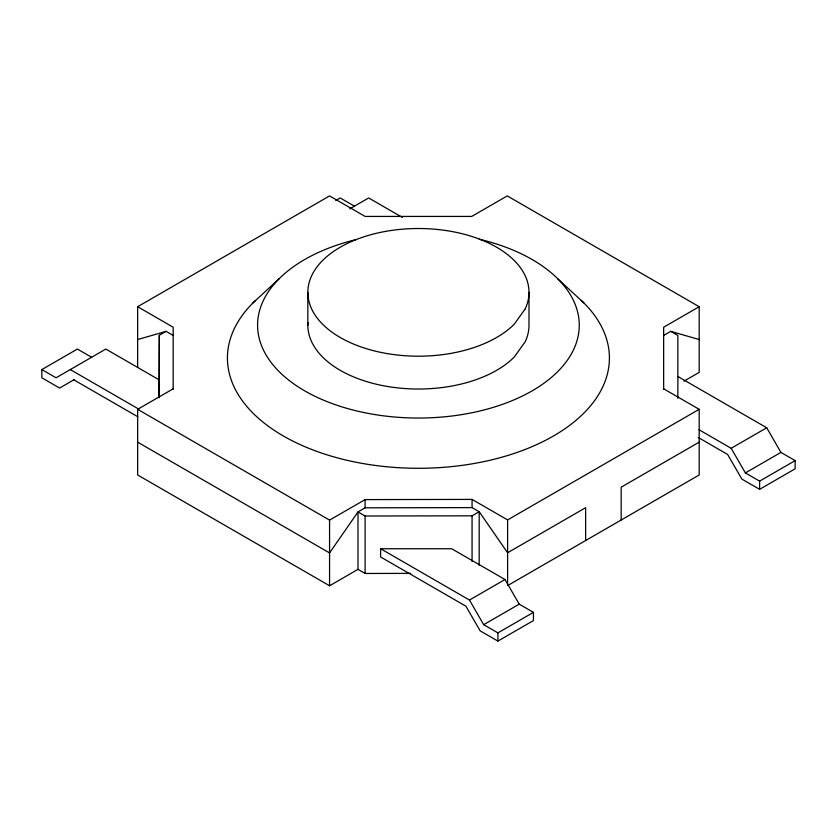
<?xml version="1.0" encoding="UTF-8"?>
<svg xmlns="http://www.w3.org/2000/svg" width="837" height="837" viewBox="0 0 837 837"><rect width="100%" height="100%" fill="white"/><g stroke="black" fill="none" stroke-linecap="round" stroke-linejoin="round"><path stroke-width="1.26" d="M158.978 397L159.312 335.25L166.082 331.337L173.186 335.438M253.015 302.879L279.129 278.752M137.645 367.328L137.645 306.719L329.569 195.91L365.11 216.427L471.733 216.427L507.274 195.91L699.188 306.719L699.188 372.381L683.881 381.222M74.054 379.716L59.615 388.054L41.85 377.79L41.85 369.588L77.391 349.06L91.61 357.273M335.783 200.535L340.23 197.961L354.449 206.174M349.782 208.863L368.667 197.961L402.409 217.442M410.758 573.387L365.11 573.471L357.995 569.359L329.569 585.774L137.645 474.977L137.645 409.314L173.186 388.797M137.645 409.314L329.569 520.112L365.11 499.595L472.068 499.407L507.609 519.923L699.188 409.314L699.188 474.977L507.609 585.586M699.188 306.719L663.647 327.236L663.647 389.31M585.628 540.535L585.628 507.703L507.609 552.755L479.172 511.71L472.068 507.609L365.11 507.808L357.995 511.909L329.569 552.943L137.645 442.145M663.647 335.438L670.761 331.337L699.188 339.55M357.995 569.359L357.995 511.909L365.11 516.01L472.068 515.822L479.172 511.71L479.172 565.247M699.188 442.145L621.169 487.186L621.169 520.018M698.968 429.705L731.172 448.297L766.713 427.78L780.931 452.398L795.15 460.612L795.15 468.814L759.609 489.342L741.844 479.078L727.625 454.46L698.225 437.479M380.615 548.748L469.463 600.045L505.004 579.528L519.222 604.157L533.441 612.36L533.441 620.573L497.9 641.09L480.124 630.826L465.916 606.208L380.615 556.961L380.615 548.748L451.698 548.748L505.004 579.528M731.172 448.297L745.39 472.926L780.931 452.398M469.463 600.045L483.681 624.674L519.222 604.157M745.39 472.926L759.609 481.129L795.15 460.612M483.681 624.674L497.9 632.877L533.441 612.36M137.645 339.55L166.082 331.337M670.761 331.337L677.865 335.438L677.865 398.286M677.865 376.483L766.713 427.78M663.647 388.797L699.188 409.314M137.645 306.719L173.186 327.236L173.186 389.31M70.287 369.577L138.89 409.188M73.834 379.841L137.812 416.774M41.85 369.588L56.069 377.79L105.828 349.06L159.135 379.841L159.135 397.795M557.714 278.752L583.828 302.879M759.609 481.129L759.609 489.342M528.994 292.354L528.994 325.185A110.578 63.842 0 0 1 525.228 341.705L514.18 357.106A110.578 63.842 0 0 1 387.667 386.506A110.578 63.842 0 0 1 307.932 322.632M507.609 519.923L507.609 584.32M497.9 632.877L497.9 641.09M472.068 499.407L472.068 507.609M472.068 515.822L472.068 561.522M365.11 499.595L365.11 507.808M365.11 516.01L365.11 573.471M329.569 520.112L329.569 585.774M307.838 292.354L307.838 325.185M159.312 335.25L159.312 379.642M581.296 300.42A190.993 110.275 0 0 1 542.449 441.873A190.993 110.275 0 0 1 294.383 441.873A190.993 110.275 0 0 1 255.547 300.42M479.339 239.246A160.84 92.855 0 0 1 546.435 381.4A160.84 92.855 0 0 1 291.234 382.028A160.84 92.855 0 0 1 356.238 239.549M525.228 308.874L514.18 324.275A110.578 63.842 0 0 1 327.842 328.972A110.578 63.842 0 0 1 399.218 229.484A110.578 63.842 0 0 1 525.228 308.874"/></g></svg>
